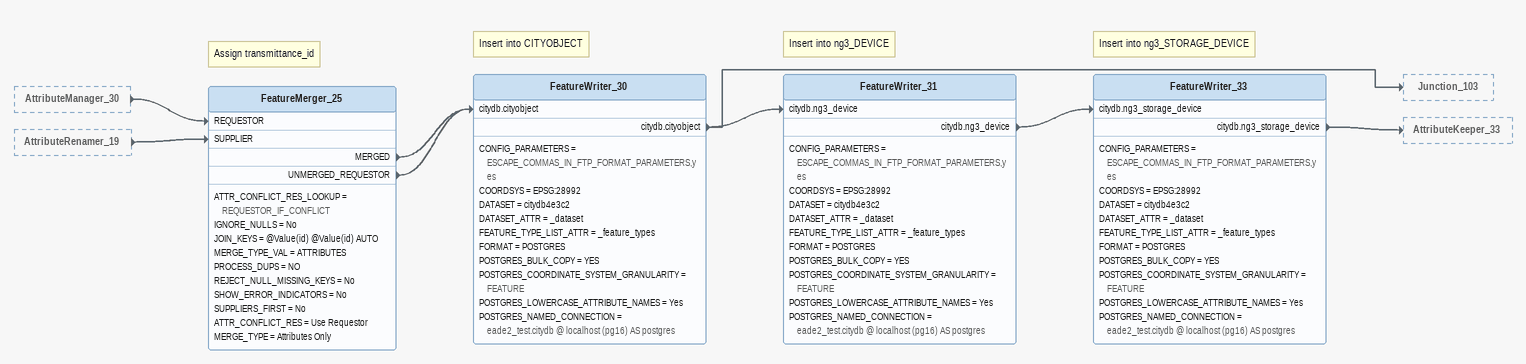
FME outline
AttributeManager_30 [outside]
    -> FeatureMerger_25 [REQUESTOR]
AttributeRenamer_19 [outside]
    -> FeatureMerger_25 [SUPPLIER]
Note: Assign transmittance_id
FeatureMerger_25
    ATTR_CONFLICT_RES_LOOKUP = REQUESTOR_IF_CONFLICT
    IGNORE_NULLS = No
    JOIN_KEYS = @Value(id) @Value(id) AUTO
    MERGE_TYPE_VAL = ATTRIBUTES
    PROCESS_DUPS = NO
    REJECT_NULL_MISSING_KEYS = No
    SHOW_ERROR_INDICATORS = No
    SUPPLIERS_FIRST = No
    ATTR_CONFLICT_RES = Use Requestor
    MERGE_TYPE = Attributes Only
    MERGED -> FeatureWriter_30 [citydb.cityobject]
    UNMERGED_REQUESTOR -> FeatureWriter_30 [citydb.cityobject]
Note: Insert into CITYOBJECT
FeatureWriter_30
    CONFIG_PARAMETERS = ESCAPE_COMMAS_IN_FTP_FORMAT_PARAMETERS,yes
    COORDSYS = EPSG:28992
    DATASET = citydb4e3c2
    DATASET_ATTR = _dataset
    FEATURE_TYPE_LIST_ATTR = _feature_types
    FORMAT = POSTGRES
    POSTGRES_BULK_COPY = YES
    POSTGRES_COORDINATE_SYSTEM_GRANULARITY = FEATURE
    POSTGRES_LOWERCASE_ATTRIBUTE_NAMES = Yes
    POSTGRES_NAMED_CONNECTION = eade2_test.citydb @ localhost (pg16) AS postgres
    citydb.cityobject -> FeatureWriter_31 [citydb.ng3_device]
    citydb.cityobject -> Junction_103
Note: Insert into ng3_DEVICE
FeatureWriter_31
    CONFIG_PARAMETERS = ESCAPE_COMMAS_IN_FTP_FORMAT_PARAMETERS,yes
    COORDSYS = EPSG:28992
    DATASET = citydb4e3c2
    DATASET_ATTR = _dataset
    FEATURE_TYPE_LIST_ATTR = _feature_types
    FORMAT = POSTGRES
    POSTGRES_BULK_COPY = YES
    POSTGRES_COORDINATE_SYSTEM_GRANULARITY = FEATURE
    POSTGRES_LOWERCASE_ATTRIBUTE_NAMES = Yes
    POSTGRES_NAMED_CONNECTION = eade2_test.citydb @ localhost (pg16) AS postgres
    citydb.ng3_device -> FeatureWriter_33 [citydb.ng3_storage_device]
Note: Insert into ng3_STORAGE_DEVICE
FeatureWriter_33
    CONFIG_PARAMETERS = ESCAPE_COMMAS_IN_FTP_FORMAT_PARAMETERS,yes
    COORDSYS = EPSG:28992
    DATASET = citydb4e3c2
    DATASET_ATTR = _dataset
    FEATURE_TYPE_LIST_ATTR = _feature_types
    FORMAT = POSTGRES
    POSTGRES_BULK_COPY = YES
    POSTGRES_COORDINATE_SYSTEM_GRANULARITY = FEATURE
    POSTGRES_LOWERCASE_ATTRIBUTE_NAMES = Yes
    POSTGRES_NAMED_CONNECTION = eade2_test.citydb @ localhost (pg16) AS postgres
    citydb.ng3_storage_device -> AttributeKeeper_33
